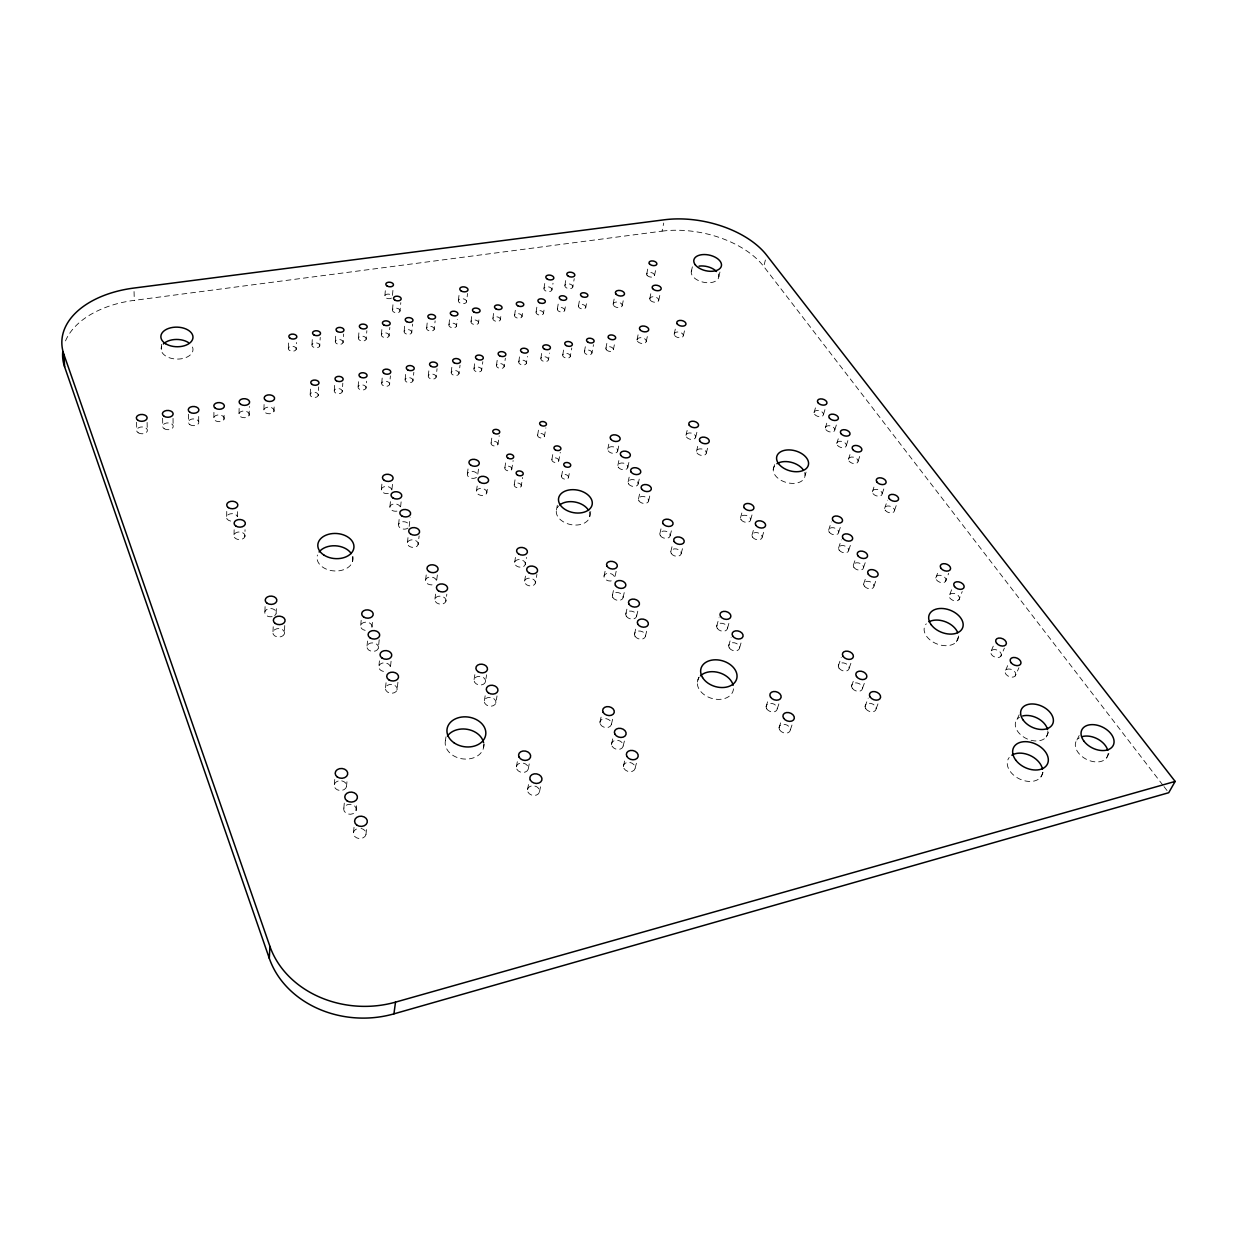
<?xml version="1.0" encoding="UTF-8"?>
<svg xmlns="http://www.w3.org/2000/svg" width="1237" height="1237" viewBox="0 0 1237 1237"><rect width="100%" height="100%" fill="white"/><g stroke="black" fill="none" stroke-linecap="round" stroke-linejoin="round"><path stroke-width="0.75" stroke-dasharray="5 3.75" d="M198.693 421.477L198.709 414.395M213.877 417.348L213.924 412.045M224.021 419.25A5.257 3.371 1.7 0 0 217.557 415.013A5.257 3.371 1.7 0 0 215.253 420.642A5.257 3.371 1.7 0 0 224.021 419.25L224.129 412.184M226.665 516.417L226.758 511.082M234.04 534.755L234.149 529.421M239.019 413.405L239.174 406.354M237.427 516.664L237.597 509.551M244.849 536.781A5.582 3.835 1.2 0 0 237.921 532.065A5.582 3.835 1.2 0 0 235.54 538.482A5.582 3.835 1.2 0 0 244.849 536.781L245.034 529.683M249.116 415.307A5.211 3.355 2.3 0 0 242.653 411.101A5.211 3.355 2.3 0 0 240.426 416.683A5.211 3.355 2.3 0 0 249.116 415.307L249.364 406.509M263.914 409.509L264.146 402.489M264.904 611.588L265.166 604.491M273.965 411.395A5.18 3.324 3 0 0 267.486 407.22A5.18 3.324 3 0 0 265.367 412.756A5.18 3.324 3 0 0 273.965 411.395L274.243 404.375M272.99 631.736L273.3 624.639M276.129 613.707L276.454 606.609M288.391 347.999L288.778 339.309M296.169 349.468A4.005 2.474 3.9 0 0 291.128 346.314A4.005 2.474 3.9 0 0 289.551 350.427A4.005 2.474 3.9 0 0 296.169 349.468L296.509 342.51M284.34 633.87A5.829 4.237 1.5 0 0 276.995 628.721A5.829 4.237 1.5 0 0 274.645 635.833A5.829 4.237 1.5 0 0 284.34 633.87L284.773 625.01M311.987 344.582L312.373 337.655M310.209 394.108L310.595 387.135M319.718 346.035A3.974 2.459 4.4 0 0 314.677 342.912A3.974 2.459 4.4 0 0 313.162 346.994A3.974 2.459 4.4 0 0 319.718 346.035L320.228 337.392M318.172 395.608A4.098 2.613 4.1 0 0 312.976 392.315A4.098 2.613 4.1 0 0 311.415 396.66A4.098 2.613 4.1 0 0 318.172 395.608L318.698 386.887M335.351 341.211L335.815 334.299M334.284 390.382L334.748 383.424M343.051 342.649A3.943 2.428 4.9 0 0 337.995 339.541A3.943 2.428 4.9 0 0 336.557 343.592A3.943 2.428 4.9 0 0 343.051 342.649L343.654 334.021M342.216 391.866A4.067 2.582 4.7 0 0 337.005 388.604A4.067 2.582 4.7 0 0 335.521 392.918A4.067 2.582 4.7 0 0 342.216 391.866L342.819 383.176M358.498 337.856L359.024 330.975M358.127 386.686L358.668 379.759M366.152 339.294A3.927 2.412 5.5 0 0 361.096 336.201A3.927 2.412 5.5 0 0 359.72 340.237A3.927 2.412 5.5 0 0 366.152 339.294L366.848 330.696M366.013 388.171A4.036 2.567 5.3 0 0 360.802 384.923A4.036 2.567 5.3 0 0 359.395 389.207A4.036 2.567 5.3 0 0 366.013 388.171L366.585 381.243M334.33 784.459L334.763 779.217M352.545 561.583L353.133 554.563M381.429 334.531L382.017 327.666M384.877 295.705L385.48 288.886M343.84 808.101L344.303 802.875M381.738 383.037L382.357 376.125M360.725 625.257L361.359 618.222M346.499 786.732L347.133 779.758M392.469 295.396L393.088 288.592M389.052 335.969A3.897 2.397 6 0 0 383.98 332.892A3.897 2.397 6 0 0 382.681 336.897A3.897 2.397 6 0 0 389.052 335.969L389.825 327.388M392.5 309.745L393.119 302.926M389.593 384.506A4.02 2.536 5.9 0 0 384.367 381.274A4.02 2.536 5.9 0 0 383.037 385.527A4.02 2.536 5.9 0 0 389.593 384.506L390.397 375.878M381.413 489.079L382.078 482.105M367.033 646.039L367.528 640.781M399.984 311.152A3.835 2.319 6.3 0 0 394.99 308.168A3.835 2.319 6.3 0 0 393.737 312.049A3.835 2.319 6.3 0 0 399.984 311.152L400.803 302.632M371.935 627.36L372.6 620.34M353.535 832.254L354.045 827.058M356.132 810.405A6.293 5.01 2.8 0 0 348.03 804.467A6.293 5.01 2.8 0 0 345.788 812.925A6.293 5.01 2.8 0 0 356.132 810.405L356.797 803.462M404.143 331.238L404.963 322.687M389.933 506.598L390.629 499.609M391.974 489.295L392.5 484.054M378.367 648.173A5.783 4.252 4.7 0 0 370.853 643.008A5.783 4.252 4.7 0 0 368.873 650.167A5.783 4.252 4.7 0 0 378.367 648.173L379.233 639.405M405.133 379.403L405.813 372.523M411.72 332.66A3.881 2.381 6.5 0 0 406.648 329.614A3.881 2.381 6.5 0 0 405.411 333.588A3.881 2.381 6.5 0 0 411.72 332.66L412.586 324.125M383.47 671.397A5.829 4.329 5 0 1 378.893 666.125L379.434 660.852M365.966 834.588L366.678 827.661M412.942 380.872A3.989 2.52 6.4 0 0 407.715 377.672A3.989 2.52 6.4 0 0 406.447 381.893A3.989 2.52 6.4 0 0 412.942 380.872L413.838 372.275M398.608 524.426L399.335 517.437M400.602 506.83L401.144 501.588M385.527 687.726L386.269 680.721M391.078 661.238L390.32 668.243A5.829 4.329 5 0 0 385.743 662.97A5.829 4.329 5 0 0 378.893 666.125M426.641 327.991L427.554 319.455M407.452 542.595L408.21 535.606M409.184 526.421L410.143 517.684M428.296 375.832L429.053 368.951M434.187 329.398A3.85 2.35 7 0 0 429.115 326.367A3.85 2.35 7 0 0 427.94 330.31A3.85 2.35 7 0 0 434.187 329.398L435.13 320.878M397.077 689.89A5.891 4.422 5.2 0 0 389.377 684.556A5.891 4.422 5.2 0 0 387.444 692.009A5.891 4.422 5.2 0 0 397.077 689.89L398.051 681.154M436.073 377.285A3.974 2.505 7 0 0 430.832 374.1A3.974 2.505 7 0 0 429.626 378.29A3.974 2.505 7 0 0 436.073 377.285L437.048 368.703M418.121 544.589A5.443 3.788 6.2 0 0 410.962 539.92A5.443 3.788 6.2 0 0 409.246 546.29A5.443 3.788 6.2 0 0 418.121 544.589L419.127 535.868M448.938 324.759L449.928 316.255M458.386 300.405L459.205 293.648M425.605 579.921L426.44 572.932M456.453 326.166A3.835 2.335 7.5 0 0 451.366 323.151A3.835 2.335 7.5 0 0 450.253 327.078A3.835 2.335 7.5 0 0 456.453 326.166L457.273 319.378M451.227 372.275L452.062 365.425M466.504 301.936A4.144 2.474 7.7 0 0 460.999 298.705A4.144 2.474 7.7 0 0 459.824 302.879A4.144 2.474 7.7 0 0 466.504 301.936L467.555 293.478M458.973 373.729A3.943 2.474 7.5 0 0 453.732 370.559A3.943 2.474 7.5 0 0 452.603 374.718A3.943 2.474 7.5 0 0 458.973 373.729L460.04 365.178M437.357 574.973L436.475 581.947A5.536 3.927 6.8 0 0 430.089 576.999A5.536 3.927 6.8 0 0 426.239 582.627A5.536 3.927 6.8 0 0 435.254 583.725M434.929 599.095L435.826 592.121M471.019 321.558L472.101 313.085M478.503 322.965A3.819 2.319 7.9 0 0 473.415 319.966A3.819 2.319 7.9 0 0 472.364 323.862A3.819 2.319 7.9 0 0 478.503 322.965L479.384 316.193M473.957 368.75L474.853 361.931M445.908 601.167A5.597 4.005 7.1 0 0 438.501 596.249A5.597 4.005 7.1 0 0 436.847 603.007A5.597 4.005 7.1 0 0 445.908 601.167L446.835 594.193M467.354 473.91L468.282 466.998M481.657 370.203A3.927 2.459 8 0 0 476.415 367.049A3.927 2.459 8 0 0 475.348 371.193A3.927 2.459 8 0 0 481.657 370.203L482.817 361.683M492.898 318.388L493.826 311.631M477.807 474.096L478.533 468.916M476.477 490.981L477.451 484.054M500.351 319.78A3.788 2.304 8.4 0 0 495.264 316.811A3.788 2.304 8.4 0 0 494.274 320.677A3.788 2.304 8.4 0 0 500.351 319.78L501.294 313.038M496.47 365.271L497.676 356.766M445.475 740.344L445.969 736.865M491.074 443.078L492.311 434.481M504.124 366.709A3.897 2.428 8.5 0 0 498.882 363.585A3.897 2.428 8.5 0 0 497.877 367.683A3.897 2.428 8.5 0 0 504.124 366.709L505.361 358.204M486.775 492.914A5.242 3.525 8.2 0 0 479.755 488.491A5.242 3.525 8.2 0 0 478.348 494.444A5.242 3.525 8.2 0 0 486.775 492.914L487.78 486.002M514.592 315.249L515.582 308.508M497.939 444.361A3.495 2.288 8.5 0 0 493.254 441.47A3.495 2.288 8.5 0 0 492.326 445.32A3.495 2.288 8.5 0 0 497.939 444.361L499.207 435.78M521.999 316.641A3.773 2.273 8.9 0 0 516.911 313.672A3.773 2.273 8.9 0 0 515.968 317.522A3.773 2.273 8.9 0 0 521.999 316.641L523.019 309.915M518.767 361.822L519.787 355.034M504.851 467.864L506.165 459.267M474.08 679.592L474.884 674.381M526.39 363.245A3.881 2.412 9 0 0 521.148 360.137A3.881 2.412 9 0 0 520.189 364.219A3.881 2.412 9 0 0 526.39 363.245L527.441 356.472M536.069 312.141L537.121 305.431M511.793 469.163A3.541 2.35 8.9 0 0 507.031 466.21A3.541 2.35 8.9 0 0 506.134 470.168A3.541 2.35 8.9 0 0 511.793 469.163L513.139 460.566M543.955 288.422L545.022 281.742M514.236 484.749L515.597 476.137M543.46 313.518A3.757 2.258 9.3 0 0 538.358 310.58A3.757 2.258 9.3 0 0 537.476 314.399A3.757 2.258 9.3 0 0 543.46 313.518L544.527 306.807M485.492 681.726A5.798 4.329 8.6 0 0 477.714 676.469A5.798 4.329 8.6 0 0 476.152 683.814A5.798 4.329 8.6 0 0 485.492 681.726L486.605 674.799M484.363 700.699L485.476 693.771M540.847 358.405L541.945 351.633M551.934 289.922A4.051 2.397 9.4 0 0 546.414 286.783A4.051 2.397 9.4 0 0 545.486 290.834A4.051 2.397 9.4 0 0 551.934 289.922L553.016 283.258M521.241 486.064A3.572 2.381 9.2 0 0 516.417 483.064A3.572 2.381 9.2 0 0 515.535 487.1A3.572 2.381 9.2 0 0 521.241 486.064L522.632 477.467M483.605 747.504L484.177 744.04M514.638 562.356L515.783 555.444M548.439 359.828A3.866 2.397 9.5 0 0 543.182 356.735A3.866 2.397 9.5 0 0 542.301 360.787A3.866 2.397 9.5 0 0 548.439 359.828L549.568 353.071M557.361 309.049L558.753 300.684M537.647 435.115L539.069 426.564M564.876 285.5L565.989 278.835M495.867 702.863A5.86 4.407 9 0 0 488.012 697.513A5.86 4.407 9 0 0 486.466 704.997A5.86 4.407 9 0 0 495.867 702.863L497.027 695.936M564.721 310.425A3.742 2.242 9.7 0 0 559.603 307.503A3.742 2.242 9.7 0 0 558.799 311.291A3.742 2.242 9.7 0 0 564.721 310.425L565.85 303.745M544.435 436.383A3.464 2.242 9.7 0 0 539.734 433.538A3.464 2.242 9.7 0 0 538.93 437.326A3.464 2.242 9.7 0 0 544.435 436.383L545.888 427.847M525.308 564.366A5.427 3.788 9.5 0 0 517.963 559.665A5.427 3.788 9.5 0 0 516.633 566.098A5.427 3.788 9.5 0 0 525.308 564.366L526.483 557.454M572.808 286.984A4.036 2.381 9.8 0 0 567.288 283.861A4.036 2.381 9.8 0 0 566.438 287.881A4.036 2.381 9.8 0 0 572.808 286.984L574.231 278.681M562.727 355.004L563.886 348.277M524.612 581.034L525.802 574.123M578.468 306.003L579.937 297.653M551.872 459.545L553.372 450.995M570.288 356.426A3.85 2.366 10 0 0 565.031 353.365A3.85 2.366 10 0 0 564.211 357.385A3.85 2.366 10 0 0 570.288 356.426L571.772 348.014M535.374 583.044A5.474 3.866 9.9 0 0 527.952 578.267A5.474 3.866 9.9 0 0 526.653 584.823A5.474 3.866 9.9 0 0 535.374 583.044L536.92 574.416M585.781 307.364A3.726 2.211 10.2 0 0 580.679 304.457A3.726 2.211 10.2 0 0 579.921 308.229A3.726 2.211 10.2 0 0 585.781 307.364L586.972 300.699M558.753 460.844A3.495 2.304 10.1 0 0 553.975 457.922A3.495 2.304 10.1 0 0 553.202 461.834A3.495 2.304 10.1 0 0 558.753 460.844L560.284 452.294M561.567 476.199L562.804 469.349M584.421 351.648L585.642 344.937M556.418 510.139L557.361 504.99M568.51 477.497A3.525 2.335 10.4 0 0 563.685 474.529A3.525 2.335 10.4 0 0 562.928 478.518A3.525 2.335 10.4 0 0 568.51 477.497L569.778 470.663M591.935 353.071A3.835 2.35 10.5 0 0 586.678 350.009A3.835 2.35 10.5 0 0 585.921 354.014A3.835 2.35 10.5 0 0 591.935 353.071L593.497 344.675M516.417 766.615L517.7 759.719M613.181 303.977L614.449 297.344M605.898 348.324L607.491 339.959M528.276 768.826L529.606 761.961M527.534 789.484L528.879 782.619M613.382 349.731L615.021 341.366M622.226 305.678L623.525 299.045M589.786 516.401L590.822 511.283M607.8 449.093L609.176 442.305M539.518 791.726L540.909 784.876M646.719 274.042L648.389 265.831M637.055 339.727L638.431 333.062M65.515 340.902A92.141 56.732 0.8 0 1 134.292 300.344L662.058 231.149L663.728 223.031M617.711 450.964L619.103 444.176M649.781 298.658L651.141 292.056M654.512 275.495L656.213 267.3M617.851 465.452L619.629 456.948M646.286 341.458L647.678 334.794M658.749 300.344L660.496 292.102M604.027 576.164L605.481 569.314M627.839 467.323L629.648 458.834M628.087 482.074L629.185 476.987M616.165 571.324L614.665 578.158A5.427 3.773 12.3 0 0 608.063 573.319A5.427 3.773 12.3 0 0 604.893 578.808A5.427 3.773 12.3 0 0 613.66 579.906M612.377 595.43L613.877 588.58M638.153 483.976L640.024 475.487M674.211 334.005L675.68 327.372M638.478 499.006L639.993 492.202M691.282 271.723L692.735 265.182M623.123 597.456L624.67 590.606M683.365 335.722L685.236 327.449M648.636 500.908L650.569 492.419M599.96 721.991L601.522 715.141M625.783 614.031L627.345 607.197M636.638 616.072L638.246 609.238M611.465 724.14L613.073 717.305M634.519 634.04L636.127 627.205M718.805 276.887L719.949 272.001M659.847 533.735L661.857 525.246M611.573 743.731L613.212 736.896M685.978 435.285L687.586 428.574M645.467 636.096L647.121 629.262M670.176 535.683L671.83 528.879M695.72 437.109L697.343 430.399M623.201 745.911L624.871 739.077M670.81 551.578L672.464 544.775M696.508 451.242L698.163 444.516M623.433 765.904L625.118 759.085M681.231 553.527L682.932 546.739M706.327 453.082L708.43 444.686M635.169 768.1L636.467 762.997M1162.826 785.078L763.739 266.481L765.394 260.017M740.499 517.839L742.818 509.428M697.374 682.051L698.781 676.948M716.687 626.2L719.053 617.727M750.643 519.741L752.544 513.015M751.972 535.219L754.354 526.807M727.511 628.241L729.428 621.453M773.233 469.442L774.671 464.432M728.686 645.729L731.129 637.271M762.208 537.136L764.157 530.41M739.602 647.786L741.597 641.013M814.023 412.663L816.482 404.422M805.071 475.41L806.076 472.086M823.486 414.441L825.976 406.2M825.311 427.987L827.321 421.384M834.851 429.78L837.403 421.523M836.769 443.557L839.351 435.3M846.386 445.366L848.489 438.764M766.09 706.574L768.239 699.833M848.427 459.391L851.087 451.118M828.604 530.286L831.279 521.952M777.331 708.677L779.511 701.951M858.122 461.215L860.272 454.597M838.732 532.188L840.913 525.524M779.047 727.634L781.258 720.908M838.531 548.207L841.284 539.873M848.768 550.125L850.994 543.46M790.381 729.768L792.654 723.042M872.332 491.847L875.131 483.574M853.252 565.495L855.525 558.815M882.197 493.702L884.455 487.084M863.565 567.427L865.869 560.763M884.594 508.484L887.455 500.212M863.596 584.065L865.915 577.385M838.284 665.939L841.222 657.558M894.537 510.355L896.856 503.737M874.002 586.013L876.368 579.349M849.201 667.995L851.597 661.3M851.551 686.025L853.978 679.329M862.576 688.081L865.034 681.401M865.065 706.482L868.188 698.132M876.183 708.569L878.718 701.905M935.775 577.988L938.326 571.355M945.439 581.606A5.335 3.464 20.3 0 0 940.8 575.344A5.335 3.464 20.3 0 0 936.533 579.937A5.335 3.464 20.3 0 0 945.439 581.606L948.671 573.334M949.769 594.425L952.397 587.822M958.907 599.806A5.396 3.525 20.9 0 0 954.175 593.435A5.396 3.525 20.9 0 0 949.908 598.12A5.396 3.525 20.9 0 0 958.907 599.806L962.216 591.549M956.371 641.817L959.092 635.199M991.301 650.755L994.131 644.152M1000.764 656.383A5.582 3.696 22.8 0 0 995.785 649.672A5.582 3.696 22.8 0 0 991.533 654.667A5.582 3.696 22.8 0 0 1000.764 656.383L1004.367 648.157M1005.65 670.207L1007.83 665.274M1015.237 675.943A5.644 3.757 23.4 0 0 1010.165 669.093A5.644 3.757 23.4 0 0 1005.913 674.211A5.644 3.757 23.4 0 0 1015.237 675.943L1018.932 667.717M1017.061 719.315L1019.35 714.398M1046.177 737.005L1048.559 732.088M1040.874 777.006L1043.286 772.104M1076.932 739.989L1079.391 735.087M1106.589 757.894L1109.991 751.385M1164.002 786.608L1168.718 792.716M136.565 422.25L136.812 431.172M134.06 291.561L134.292 300.344M147.11 422.405L147.265 429.533M161.428 344.35L161.537 351.416M162.635 418.214L162.758 427.105M173.041 418.384L173.103 425.482M188.426 414.209L188.441 423.085M662.058 231.149A78.89 45.398 12.2 0 1 763.739 266.481M192.477 347.025A15.973 9.819 1.4 0 1 176.829 359.086A15.973 9.819 1.4 0 1 161.691 346.329M718.28 273.98A14.009 8.04 12.4 0 1 702.863 282.098A14.009 8.04 12.4 0 1 693.648 268.073M483.822 744.396A19.405 14.968 8.1 0 1 461.324 758.668A19.405 14.968 8.1 0 1 446.572 737.407M352.638 556.65A17.983 12.586 3.8 0 1 334.655 570.968A17.983 12.586 3.8 0 1 317.461 555.011M733.495 688.823A18.478 13.375 16.7 0 1 710.687 698.055A18.478 13.375 16.7 0 1 699.292 677.149M589.26 511.824A16.978 11.473 10.8 0 1 571.015 524.643A16.978 11.473 10.8 0 1 558.536 506.057M958.443 636.019A17.828 11.875 21.3 0 1 937.213 644.044A17.828 11.875 21.3 0 1 926.297 623.819M804.653 472.596A16.282 10.375 15.7 0 1 787.83 482.847A16.282 10.375 15.7 0 1 774.455 466.024M1108.105 753.58A17.395 11.597 26.4 0 1 1085.715 758.946A17.395 11.597 26.4 0 1 1079.267 737.886M1047.847 731.191A17.148 11.581 25 0 1 1026.231 738.504A17.148 11.581 25 0 1 1019.474 717.259M1042.698 772.275A18.71 12.88 25.8 0 1 1020.247 779.295A18.71 12.88 25.8 0 1 1009.206 757.477M365.178 630.36A5.737 4.159 4.5 0 1 361.003 624.577A5.737 4.159 4.5 0 1 369.322 622.876A5.737 4.159 4.5 0 1 370.605 629.246M391.464 298.102A3.804 2.273 6.1 0 1 386.114 297.962A3.804 2.273 6.1 0 1 385.743 294.7A3.804 2.273 6.1 0 1 391.093 294.854M388.325 493.548A5.304 3.572 5.6 0 1 381.383 490.347A5.304 3.572 5.6 0 1 386.717 486.481A5.304 3.572 5.6 0 1 391.804 491.043M396.922 511.144A5.35 3.649 5.8 0 1 390.134 508.515A5.35 3.649 5.8 0 1 393.428 504.047A5.35 3.649 5.8 0 1 400.216 506.675M407.978 528.091A5.396 3.711 6 0 1 399.737 527.565A5.396 3.711 6 0 1 401.267 522.045A5.396 3.711 6 0 1 408.983 524.488M361.049 828.45A6.355 5.118 3.1 0 1 365.147 836.243A6.355 5.118 3.1 0 1 354.756 836.506A6.355 5.118 3.1 0 1 357.771 828.527M341.737 780.841A6.231 4.902 2.5 0 1 345.68 788.309A6.231 4.902 2.5 0 1 335.49 788.526A6.231 4.902 2.5 0 1 338.521 780.903M230.639 521.071A5.536 3.773 1.2 0 1 228.072 514.747A5.536 3.773 1.2 0 1 237.365 516.478M272.14 616.66A5.783 4.159 1.4 0 1 264.749 612.315A5.783 4.159 1.4 0 1 272.836 608.882A5.783 4.159 1.4 0 1 274.707 615.578M476.461 477.389A5.195 3.464 8 0 1 468.545 476.848A5.195 3.464 8 0 1 469.813 471.668A5.195 3.464 8 0 1 477.281 474.003M606.192 349.576A3.804 2.319 10.9 0 0 612.671 350.782A3.804 2.319 10.9 0 0 610.042 346.747A3.804 2.319 10.9 0 0 606.192 349.576M164.119 428.667A5.335 3.433 0.4 0 0 173.072 427.26A5.335 3.433 0.4 0 0 166.624 422.977A5.335 3.433 0.4 0 0 164.119 428.667M138.157 432.749A5.381 3.448 -0.2 0 0 147.203 431.326A5.381 3.448 -0.2 0 0 140.771 427.012A5.381 3.448 -0.2 0 0 138.157 432.749M189.818 424.631A5.288 3.402 1.1 0 0 198.678 423.24A5.288 3.402 1.1 0 0 192.23 418.972A5.288 3.402 1.1 0 0 189.818 424.631M829.223 532.157A5.195 3.386 17.4 0 0 838.006 533.796A5.195 3.386 17.4 0 0 833.769 527.782A5.195 3.386 17.4 0 0 829.223 532.157M839.181 550.125A5.257 3.448 17.9 0 0 848.041 551.764A5.257 3.448 17.9 0 0 843.727 545.641A5.257 3.448 17.9 0 0 839.181 550.125M853.917 567.427A5.304 3.495 18.5 0 0 862.838 569.097A5.304 3.495 18.5 0 0 858.447 562.866A5.304 3.495 18.5 0 0 853.917 567.427M864.276 586.029A5.365 3.556 19 0 0 873.291 587.714A5.365 3.556 19 0 0 868.822 581.375A5.365 3.556 19 0 0 864.276 586.029M612.81 597.486A5.474 3.85 12.7 0 0 622.134 599.218A5.474 3.85 12.7 0 0 618.314 592.631A5.474 3.85 12.7 0 0 612.81 597.486M626.247 616.134A5.52 3.912 13.2 0 0 635.632 617.881A5.52 3.912 13.2 0 0 631.751 611.171A5.52 3.912 13.2 0 0 626.247 616.134M634.983 636.174A5.582 3.989 13.7 0 0 644.477 637.952A5.582 3.989 13.7 0 0 640.519 631.102A5.582 3.989 13.7 0 0 634.983 636.174M647.059 275.279A3.974 2.288 11.4 0 0 653.801 276.531A3.974 2.288 11.4 0 0 650.971 272.511A3.974 2.288 11.4 0 0 647.059 275.279M650.183 300.096A4.561 2.69 11.6 0 0 657.945 301.55A4.561 2.69 11.6 0 0 654.682 296.849A4.561 2.69 11.6 0 0 650.183 300.096M674.629 335.505A4.654 2.799 12.3 0 0 682.561 336.99A4.654 2.799 12.3 0 0 679.144 332.088A4.654 2.799 12.3 0 0 674.629 335.505M613.537 305.446A4.608 2.721 10.9 0 0 621.376 306.915A4.608 2.721 10.9 0 0 618.175 302.153A4.608 2.721 10.9 0 0 613.537 305.446M637.457 341.242A4.701 2.845 11.5 0 0 645.451 342.742A4.701 2.845 11.5 0 0 642.111 337.794A4.701 2.845 11.5 0 0 637.457 341.242M516.788 769.089A6.03 4.685 10.8 0 0 527.055 770.991A6.03 4.685 10.8 0 0 523.189 763.121A6.03 4.685 10.8 0 0 516.788 769.089M527.921 792.005A6.092 4.778 11.5 0 0 538.311 793.938A6.092 4.778 11.5 0 0 534.353 785.897A6.092 4.778 11.5 0 0 527.921 792.005M608.202 450.84A5.041 3.263 11.5 0 0 616.784 452.448A5.041 3.263 11.5 0 0 613.289 446.804A5.041 3.263 11.5 0 0 608.202 450.84M618.268 467.23A5.087 3.324 11.8 0 0 626.912 468.838A5.087 3.324 11.8 0 0 623.355 463.102A5.087 3.324 11.8 0 0 618.268 467.23M638.926 500.846A5.18 3.433 12.6 0 0 647.724 502.485A5.18 3.433 12.6 0 0 644.044 496.547A5.18 3.433 12.6 0 0 638.926 500.846M628.504 483.883A5.134 3.386 12.2 0 0 637.225 485.522A5.134 3.386 12.2 0 0 633.607 479.678A5.134 3.386 12.2 0 0 628.504 483.883M623.927 768.347A5.984 4.577 15.1 0 0 634.086 770.234A5.984 4.577 15.1 0 0 629.88 762.456A5.984 4.577 15.1 0 0 623.927 768.347M717.244 628.303A5.536 3.881 16 0 0 726.614 630.05A5.536 3.881 16 0 0 722.439 623.324A5.536 3.881 16 0 0 717.244 628.303M766.724 708.847A5.768 4.175 18.8 0 0 776.449 710.656A5.768 4.175 18.8 0 0 771.95 703.405A5.768 4.175 18.8 0 0 766.724 708.847M600.409 724.341A5.86 4.407 13.6 0 0 610.382 726.196A5.86 4.407 13.6 0 0 606.346 718.712A5.86 4.407 13.6 0 0 600.409 724.341M779.697 729.954A5.829 4.237 19.5 0 0 789.515 731.778A5.829 4.237 19.5 0 0 784.938 724.387A5.829 4.237 19.5 0 0 779.697 729.954M729.258 647.879A5.582 3.958 16.7 0 0 738.721 649.641A5.582 3.958 16.7 0 0 734.469 642.792A5.582 3.958 16.7 0 0 729.258 647.879M660.311 535.652A5.273 3.556 13.4 0 0 669.263 537.322A5.273 3.556 13.4 0 0 665.46 531.168A5.273 3.556 13.4 0 0 660.311 535.652M671.289 553.527A5.319 3.618 13.9 0 0 680.319 555.212A5.319 3.618 13.9 0 0 676.438 548.95A5.319 3.618 13.9 0 0 671.289 553.527M612.052 746.127A5.922 4.5 14.3 0 0 622.118 747.998A5.922 4.5 14.3 0 0 618.005 740.36A5.922 4.5 14.3 0 0 612.052 746.127M814.595 414.302A4.84 2.969 15.7 0 0 822.791 415.833A4.84 2.969 15.7 0 0 818.879 410.545A4.84 2.969 15.7 0 0 814.595 414.302M825.899 429.656A4.886 3.015 16.1 0 0 834.155 431.203A4.886 3.015 16.1 0 0 830.182 425.822A4.886 3.015 16.1 0 0 825.899 429.656M849.046 461.107A4.979 3.108 16.9 0 0 857.442 462.684A4.979 3.108 16.9 0 0 853.329 457.133A4.979 3.108 16.9 0 0 849.046 461.107M837.387 445.258A4.933 3.062 16.5 0 0 845.706 446.804A4.933 3.062 16.5 0 0 841.655 441.346A4.933 3.062 16.5 0 0 837.387 445.258M865.792 708.739A5.752 4.051 21.3 0 0 875.425 710.533A5.752 4.051 21.3 0 0 870.647 703.343A5.752 4.051 21.3 0 0 865.792 708.739M838.98 668.104A5.628 3.912 19.9 0 0 848.427 669.866A5.628 3.912 19.9 0 0 843.835 662.955A5.628 3.912 19.9 0 0 838.98 668.104M686.442 436.986A4.963 3.154 13.2 0 0 694.869 438.563A4.963 3.154 13.2 0 0 691.22 433.058A4.963 3.154 13.2 0 0 686.442 436.986M752.529 537.121A5.242 3.479 15.8 0 0 761.404 538.775A5.242 3.479 15.8 0 0 757.338 532.668A5.242 3.479 15.8 0 0 752.529 537.121M697.003 452.974A5.01 3.201 13.6 0 0 705.492 454.567A5.01 3.201 13.6 0 0 701.781 448.969A5.01 3.201 13.6 0 0 697.003 452.974M872.997 493.625A5.072 3.201 17.8 0 0 881.533 495.217A5.072 3.201 17.8 0 0 877.28 489.481A5.072 3.201 17.8 0 0 872.997 493.625M885.259 510.309A5.118 3.247 18.3 0 0 893.872 511.917A5.118 3.247 18.3 0 0 889.542 506.072A5.118 3.247 18.3 0 0 885.259 510.309M741.04 519.695A5.195 3.417 15.3 0 0 749.823 521.349A5.195 3.417 15.3 0 0 745.849 515.35A5.195 3.417 15.3 0 0 741.04 519.695M852.262 688.236A5.69 3.989 20.6 0 0 861.802 689.999A5.69 3.989 20.6 0 0 857.117 682.963A5.69 3.989 20.6 0 0 852.262 688.236"/><path stroke-width="1.5" d="M269.31 958.35L269.913 946.367L63.891 354.385A92.667 56.639 1 0 1 133.967 288.051L664.408 219.784A79.292 45.274 12.2 0 1 766.631 255.178L1175.15 781.428L1168.718 792.716L393.923 1013.861A96.563 81.627 2.3 0 1 269.31 958.35L64.633 366.894A92.141 56.732 0.8 0 1 62.731 351.926M393.923 1013.861L395.515 1002.14L1175.15 781.428M63.891 354.385L64.633 366.894M395.515 1002.14A97.29 81.797 2.5 0 1 269.913 946.367M163.361 343.994A15.973 9.819 1.4 0 1 188.426 342.556M699.044 266.125A14.009 8.04 12.4 0 1 716.532 271.506M447.438 736A19.405 14.968 8.1 0 1 467.71 729.397A19.405 14.968 8.1 0 1 483.605 742.788M319.084 551.98A17.983 12.586 3.8 0 1 335.351 545.795A17.983 12.586 3.8 0 1 351.215 553.542M700.467 675.819A18.478 13.375 16.7 0 1 718.991 672.634A18.478 13.375 16.7 0 1 733.17 685.236M559.742 504.943A16.978 11.473 10.8 0 1 588.549 510.355M928.956 621.794A17.828 11.875 21.3 0 1 957.732 632.695M776.929 463.705A16.282 10.375 15.7 0 1 803.2 469.766M1082.437 736.541A17.395 11.597 26.4 0 1 1107.749 750.333M1022.69 715.945A17.148 11.581 25 0 1 1047.584 729.567M1011.835 755.173A18.71 12.88 25.8 0 1 1029.988 755.42A18.71 12.88 25.8 0 1 1042.497 769.105M165.511 343.654A16.066 9.803 1.5 0 0 192.415 339.788A16.066 9.803 1.5 0 0 172.886 327.388A16.066 9.803 1.5 0 0 165.511 343.654M695.209 264.718A14.086 8.01 12.4 0 0 719.176 269.14A14.086 8.01 12.4 0 0 708.569 254.946A14.086 8.01 12.4 0 0 695.209 264.718M454.134 742.865A19.545 14.968 8.2 0 0 485.6 735.396A19.545 14.968 8.2 0 0 459.422 717.46A19.545 14.968 8.2 0 0 454.134 742.865M323.8 554.996A18.091 12.571 3.9 0 0 353.566 549.29A18.091 12.571 3.9 0 0 330.279 533.889A18.091 12.571 3.9 0 0 323.8 554.996M702.539 677.52A18.586 13.375 16.6 0 0 734.036 683.288A18.586 13.375 16.6 0 0 719.934 660.202A18.586 13.375 16.6 0 0 702.539 677.52M559.851 504.325A17.086 11.458 10.8 0 0 588.951 509.675A17.086 11.458 10.8 0 0 577.354 490.068A17.086 11.458 10.8 0 0 559.851 504.325M931.229 624.762A17.936 11.875 21.2 0 0 961.118 630.236A17.936 11.875 21.2 0 0 945.408 608.851A17.936 11.875 21.2 0 0 931.229 624.762M778.46 463.519A16.375 10.36 15.7 0 0 806.184 468.622A16.375 10.36 15.7 0 0 793.087 450.314A16.375 10.36 15.7 0 0 778.46 463.519M517.468 475.054A3.587 2.381 9.2 0 0 523.205 474.034A3.587 2.381 9.2 0 0 518.349 471.019A3.587 2.381 9.2 0 0 517.468 475.054M507.99 458.138A3.556 2.335 8.9 0 0 513.68 457.133A3.556 2.335 8.9 0 0 508.886 454.18A3.556 2.335 8.9 0 0 507.99 458.138M565.108 466.535A3.556 2.335 10.4 0 0 570.721 465.529A3.556 2.335 10.4 0 0 565.866 462.561A3.556 2.335 10.4 0 0 565.108 466.535M555.32 449.866A3.525 2.288 10.1 0 0 560.902 448.876A3.525 2.288 10.1 0 0 556.093 445.954A3.525 2.288 10.1 0 0 555.32 449.866M312.095 384.444A4.113 2.598 4.2 0 0 318.899 383.408A4.113 2.598 4.2 0 0 313.672 380.115A4.113 2.598 4.2 0 0 312.095 384.444M336.34 380.733A4.082 2.582 4.8 0 0 343.066 379.713A4.082 2.582 4.8 0 0 337.84 376.435A4.082 2.582 4.8 0 0 336.34 380.733M360.354 377.069A4.067 2.551 5.3 0 0 367.002 376.048A4.067 2.551 5.3 0 0 361.761 372.801A4.067 2.551 5.3 0 0 360.354 377.069M384.119 373.435A4.036 2.536 5.9 0 0 390.722 372.414A4.036 2.536 5.9 0 0 385.465 369.198A4.036 2.536 5.9 0 0 384.119 373.435M407.653 369.832A4.02 2.52 6.5 0 0 414.194 368.827A4.02 2.52 6.5 0 0 408.937 365.626A4.02 2.52 6.5 0 0 407.653 369.832M430.971 366.276A3.989 2.489 7 0 0 437.434 365.271A3.989 2.489 7 0 0 432.177 362.085A3.989 2.489 7 0 0 430.971 366.276M454.056 362.735A3.974 2.474 7.5 0 0 460.473 361.761A3.974 2.474 7.5 0 0 455.201 358.591A3.974 2.474 7.5 0 0 454.056 362.735M476.925 359.24A3.943 2.443 8.1 0 0 483.28 358.266A3.943 2.443 8.1 0 0 477.992 355.127A3.943 2.443 8.1 0 0 476.925 359.24M499.578 355.777A3.927 2.428 8.6 0 0 505.856 354.818A3.927 2.428 8.6 0 0 500.583 351.679A3.927 2.428 8.6 0 0 499.578 355.777M522.014 352.344A3.912 2.412 9.1 0 0 528.245 351.385A3.912 2.412 9.1 0 0 522.957 348.277A3.912 2.412 9.1 0 0 522.014 352.344M544.234 348.942A3.881 2.381 9.5 0 0 550.403 347.999A3.881 2.381 9.5 0 0 545.115 344.907A3.881 2.381 9.5 0 0 544.234 348.942M566.252 345.587A3.866 2.366 10 0 0 572.36 344.644A3.866 2.366 10 0 0 567.072 341.567A3.866 2.366 10 0 0 566.252 345.587M588.054 342.247A3.85 2.335 10.5 0 0 594.116 341.319A3.85 2.335 10.5 0 0 588.827 338.273A3.85 2.335 10.5 0 0 588.054 342.247M608.434 337.856A3.835 2.319 10.9 0 0 614.959 339.077A3.835 2.319 10.9 0 0 612.315 335.041A3.835 2.319 10.9 0 0 608.434 337.856M581.978 296.555A3.742 2.211 10.2 0 0 587.869 295.705A3.742 2.211 10.2 0 0 582.735 292.798A3.742 2.211 10.2 0 0 581.978 296.555M560.748 299.586A3.757 2.227 9.8 0 0 566.701 298.735A3.757 2.227 9.8 0 0 561.567 295.798A3.757 2.227 9.8 0 0 560.748 299.586M539.332 302.648A3.773 2.258 9.3 0 0 545.331 301.782A3.773 2.258 9.3 0 0 540.198 298.844A3.773 2.258 9.3 0 0 539.332 302.648M517.715 305.74A3.788 2.273 8.9 0 0 523.777 304.859A3.788 2.273 8.9 0 0 518.643 301.905A3.788 2.273 8.9 0 0 517.715 305.74M495.898 308.848A3.819 2.288 8.4 0 0 502.021 307.982A3.819 2.288 8.4 0 0 496.887 304.998A3.819 2.288 8.4 0 0 495.898 308.848M473.879 312.002A3.835 2.304 8 0 0 480.049 311.105A3.835 2.304 8 0 0 474.931 308.121A3.835 2.304 8 0 0 473.879 312.002M451.66 315.172A3.85 2.335 7.5 0 0 457.891 314.275A3.85 2.335 7.5 0 0 452.773 311.26A3.85 2.335 7.5 0 0 451.66 315.172M429.224 318.388A3.881 2.35 7 0 0 435.517 317.476A3.881 2.35 7 0 0 430.399 314.445A3.881 2.35 7 0 0 429.224 318.388M406.586 321.62A3.897 2.366 6.5 0 0 412.926 320.708A3.897 2.366 6.5 0 0 407.823 317.646A3.897 2.366 6.5 0 0 406.586 321.62M383.733 324.883A3.927 2.397 6 0 0 390.134 323.955A3.927 2.397 6 0 0 385.032 320.893A3.927 2.397 6 0 0 383.733 324.883M360.647 328.176A3.943 2.412 5.5 0 0 367.126 327.248A3.943 2.412 5.5 0 0 362.024 324.156A3.943 2.412 5.5 0 0 360.647 328.176M337.361 331.516A3.974 2.428 5 0 0 343.886 330.573A3.974 2.428 5 0 0 338.799 327.465A3.974 2.428 5 0 0 337.361 331.516M313.842 334.871A3.989 2.443 4.5 0 0 320.429 333.928A3.989 2.443 4.5 0 0 315.358 330.789A3.989 2.443 4.5 0 0 313.842 334.871M290.092 338.258A4.02 2.474 3.9 0 0 296.756 337.299A4.02 2.474 3.9 0 0 291.685 334.16A4.02 2.474 3.9 0 0 290.092 338.258M1084.045 741.288A17.504 11.597 26.3 0 0 1112.542 746.514A17.504 11.597 26.3 0 0 1096.09 724.975A17.504 11.597 26.3 0 0 1084.045 741.288M1023.37 720.336A17.256 11.581 24.8 0 0 1051.713 725.531A17.256 11.581 24.8 0 0 1035.941 704.317A17.256 11.581 24.8 0 0 1023.37 720.336M1015.608 759.905A18.833 12.88 25.7 0 0 1046.487 765.564A18.833 12.88 25.7 0 0 1029.354 742.03A18.833 12.88 25.7 0 0 1015.608 759.905M163.933 416.22A5.365 3.417 0.6 0 0 172.948 414.812A5.365 3.417 0.6 0 0 166.469 410.529A5.365 3.417 0.6 0 0 163.933 416.22M265.785 400.463A5.211 3.324 3 0 0 274.444 399.118A5.211 3.324 3 0 0 267.919 394.943A5.211 3.324 3 0 0 265.785 400.463M137.817 420.255A5.412 3.448 -0.1 0 0 146.925 418.848A5.412 3.448 -0.1 0 0 140.461 414.534A5.412 3.448 -0.1 0 0 137.817 420.255M240.72 404.344A5.242 3.34 2.4 0 0 249.457 402.984A5.242 3.34 2.4 0 0 242.931 398.778A5.242 3.34 2.4 0 0 240.72 404.344M215.377 408.256A5.288 3.371 1.8 0 0 224.206 406.896A5.288 3.371 1.8 0 0 217.712 402.659A5.288 3.371 1.8 0 0 215.377 408.256M189.787 412.215A5.319 3.402 1.2 0 0 198.709 410.839A5.319 3.402 1.2 0 0 192.214 406.571A5.319 3.402 1.2 0 0 189.787 412.215M832.996 520.483A5.226 3.386 17.3 0 0 841.825 522.122A5.226 3.386 17.3 0 0 837.542 516.107A5.226 3.386 17.3 0 0 832.996 520.483M843.046 538.435A5.288 3.448 17.8 0 0 851.953 540.105A5.288 3.448 17.8 0 0 847.608 533.967A5.288 3.448 17.8 0 0 843.046 538.435M857.906 555.753A5.335 3.495 18.4 0 0 866.874 557.423A5.335 3.495 18.4 0 0 862.452 551.192A5.335 3.495 18.4 0 0 857.906 555.753M868.359 574.37A5.396 3.556 18.9 0 0 877.435 576.055A5.396 3.556 18.9 0 0 872.92 569.7A5.396 3.556 18.9 0 0 868.359 574.37M607.011 566.19A5.458 3.773 12.2 0 0 616.289 567.922A5.458 3.773 12.2 0 0 612.501 561.443A5.458 3.773 12.2 0 0 607.011 566.19M615.454 585.503A5.505 3.85 12.6 0 0 624.824 587.25A5.505 3.85 12.6 0 0 620.989 580.648A5.505 3.85 12.6 0 0 615.454 585.503M628.984 604.151A5.566 3.912 13.2 0 0 638.447 605.914A5.566 3.912 13.2 0 0 634.519 599.203A5.566 3.912 13.2 0 0 628.984 604.151M637.813 624.206A5.613 3.989 13.7 0 0 647.368 625.984A5.613 3.989 13.7 0 0 643.379 619.149A5.613 3.989 13.7 0 0 637.813 624.206M363.647 617A5.768 4.159 4.6 0 0 373.11 615.067A5.768 4.159 4.6 0 0 365.642 609.996A5.768 4.159 4.6 0 0 363.647 617M370.049 637.875A5.829 4.252 4.7 0 0 379.589 635.895A5.829 4.252 4.7 0 0 372.028 630.731A5.829 4.252 4.7 0 0 370.049 637.875M382.032 658.038A5.876 4.329 5.1 0 0 391.65 655.997A5.876 4.329 5.1 0 0 383.996 650.739A5.876 4.329 5.1 0 0 382.032 658.038M388.758 679.762A5.938 4.422 5.3 0 0 398.453 677.66A5.938 4.422 5.3 0 0 390.706 672.309A5.938 4.422 5.3 0 0 388.758 679.762M387.15 286.041A3.819 2.273 6.2 0 0 393.397 285.19A3.819 2.273 6.2 0 0 388.418 282.237A3.819 2.273 6.2 0 0 387.15 286.041M394.835 300.096A3.85 2.319 6.3 0 0 401.113 299.23A3.85 2.319 6.3 0 0 396.087 296.231A3.85 2.319 6.3 0 0 394.835 300.096M547.357 279.145A4.082 2.397 9.4 0 0 553.82 278.248A4.082 2.397 9.4 0 0 548.269 275.109A4.082 2.397 9.4 0 0 547.357 279.145M461.262 291.035A4.159 2.474 7.7 0 0 467.973 290.107A4.159 2.474 7.7 0 0 462.437 286.891A4.159 2.474 7.7 0 0 461.262 291.035M568.386 276.238A4.051 2.366 9.9 0 0 574.803 275.356A4.051 2.366 9.9 0 0 569.252 272.217A4.051 2.366 9.9 0 0 568.386 276.238M649.394 263.775A3.989 2.288 11.4 0 0 656.182 265.043A3.989 2.288 11.4 0 0 653.322 261.022A3.989 2.288 11.4 0 0 649.394 263.775M652.579 288.546A4.592 2.675 11.6 0 0 660.388 290.015A4.592 2.675 11.6 0 0 657.094 285.299A4.592 2.675 11.6 0 0 652.579 288.546M677.211 323.908A4.685 2.783 12.2 0 0 685.174 325.408A4.685 2.783 12.2 0 0 681.742 320.507A4.685 2.783 12.2 0 0 677.211 323.908M615.763 293.818A4.623 2.721 10.9 0 0 623.649 295.303A4.623 2.721 10.9 0 0 620.417 290.54A4.623 2.721 10.9 0 0 615.763 293.818M639.854 329.583A4.716 2.83 11.5 0 0 647.894 331.083A4.716 2.83 11.5 0 0 644.523 326.135A4.716 2.83 11.5 0 0 639.854 329.583M384.29 480.358A5.335 3.572 5.7 0 0 393.01 478.827A5.335 3.572 5.7 0 0 386.052 474.359A5.335 3.572 5.7 0 0 384.29 480.358M392.902 497.939A5.381 3.634 5.9 0 0 401.685 496.346A5.381 3.634 5.9 0 0 394.649 491.816A5.381 3.634 5.9 0 0 392.902 497.939M410.607 534.059A5.474 3.773 6.3 0 0 419.513 532.374A5.474 3.773 6.3 0 0 412.323 527.704A5.474 3.773 6.3 0 0 410.607 534.059M401.669 515.829A5.427 3.711 6.1 0 0 410.529 514.205A5.427 3.711 6.1 0 0 403.417 509.598A5.427 3.711 6.1 0 0 401.669 515.829M356.72 825.048A6.401 5.134 3.2 0 0 367.219 822.466A6.401 5.134 3.2 0 0 358.946 816.389A6.401 5.134 3.2 0 0 356.72 825.048M478.039 671.66A5.845 4.329 8.6 0 0 487.44 669.588A5.845 4.329 8.6 0 0 479.616 664.315A5.845 4.329 8.6 0 0 478.039 671.66M519.03 757.044A6.077 4.685 10.8 0 0 529.374 758.961A6.077 4.685 10.8 0 0 525.478 751.075A6.077 4.685 10.8 0 0 519.03 757.044M337.268 776.96A6.278 4.902 2.7 0 0 347.597 774.517A6.278 4.902 2.7 0 0 339.541 768.672A6.278 4.902 2.7 0 0 337.268 776.96M228.366 507.634A5.566 3.773 1.3 0 0 237.674 505.995A5.566 3.773 1.3 0 0 230.778 501.356A5.566 3.773 1.3 0 0 228.366 507.634M530.271 779.99A6.139 4.793 11.4 0 0 540.724 781.939A6.139 4.793 11.4 0 0 536.734 773.898A6.139 4.793 11.4 0 0 530.271 779.99M275.186 623.433A5.876 4.237 1.6 0 0 284.943 621.469A5.876 4.237 1.6 0 0 277.552 616.32A5.876 4.237 1.6 0 0 275.186 623.433M488.445 692.875A5.891 4.422 9.1 0 0 497.908 690.741A5.891 4.422 9.1 0 0 489.991 685.391A5.891 4.422 9.1 0 0 488.445 692.875M235.819 526.034A5.628 3.835 1.3 0 0 245.189 524.349A5.628 3.835 1.3 0 0 238.215 519.617A5.628 3.835 1.3 0 0 235.819 526.034M428.961 571.525A5.582 3.927 6.8 0 0 438.022 569.747A5.582 3.927 6.8 0 0 430.646 564.907A5.582 3.927 6.8 0 0 428.961 571.525M438.408 590.791A5.628 4.005 7.1 0 0 447.531 588.967A5.628 4.005 7.1 0 0 440.078 584.05A5.628 4.005 7.1 0 0 438.408 590.791M267.006 603.192A5.814 4.159 1.6 0 0 276.686 601.29A5.814 4.159 1.6 0 0 269.388 596.234A5.814 4.159 1.6 0 0 267.006 603.192M346.886 800.741A6.34 5.01 2.9 0 0 357.307 798.236A6.34 5.01 2.9 0 0 349.143 792.283A6.34 5.01 2.9 0 0 346.886 800.741M540.94 425.373A3.479 2.242 9.7 0 0 546.46 424.43A3.479 2.242 9.7 0 0 541.744 421.585A3.479 2.242 9.7 0 0 540.94 425.373M494.073 433.29A3.51 2.273 8.5 0 0 499.717 432.332A3.51 2.273 8.5 0 0 495.001 429.44A3.51 2.273 8.5 0 0 494.073 433.29M610.599 438.965A5.072 3.263 11.5 0 0 619.227 440.573A5.072 3.263 11.5 0 0 615.701 434.929A5.072 3.263 11.5 0 0 610.599 438.965M620.742 455.34A5.118 3.324 11.8 0 0 629.447 456.963A5.118 3.324 11.8 0 0 625.86 451.227A5.118 3.324 11.8 0 0 620.742 455.34M641.57 488.94A5.211 3.433 12.6 0 0 650.415 490.594A5.211 3.433 12.6 0 0 646.719 484.657A5.211 3.433 12.6 0 0 641.57 488.94M631.071 471.993A5.164 3.371 12.2 0 0 639.838 473.632A5.164 3.371 12.2 0 0 636.205 467.802A5.164 3.371 12.2 0 0 631.071 471.993M626.881 756.425A6.03 4.592 15 0 0 637.117 758.327A6.03 4.592 15 0 0 632.88 750.519A6.03 4.592 15 0 0 626.881 756.425M720.553 616.443A5.566 3.881 16 0 0 729.985 618.191A5.566 3.881 16 0 0 725.779 611.465A5.566 3.881 16 0 0 720.553 616.443M770.496 697.049A5.798 4.175 18.6 0 0 780.284 698.874A5.798 4.175 18.6 0 0 775.738 691.607A5.798 4.175 18.6 0 0 770.496 697.049M603.161 712.357A5.907 4.407 13.6 0 0 613.196 714.213A5.907 4.407 13.6 0 0 609.114 706.729A5.907 4.407 13.6 0 0 603.161 712.357M470.833 465.22A5.226 3.464 8 0 0 479.26 463.736A5.226 3.464 8 0 0 472.271 459.391A5.226 3.464 8 0 0 470.833 465.22M783.593 718.187A5.876 4.237 19.4 0 0 793.474 720.027A5.876 4.237 19.4 0 0 788.85 712.62A5.876 4.237 19.4 0 0 783.593 718.187M528.756 572.731A5.505 3.866 9.9 0 0 537.538 570.968A5.505 3.866 9.9 0 0 530.054 566.175A5.505 3.866 9.9 0 0 528.756 572.731M732.691 636.019A5.613 3.943 16.6 0 0 742.2 637.797A5.613 3.943 16.6 0 0 737.917 630.932A5.613 3.943 16.6 0 0 732.691 636.019M480.064 482.337A5.273 3.525 8.3 0 0 488.538 480.822A5.273 3.525 8.3 0 0 481.471 476.4A5.273 3.525 8.3 0 0 480.064 482.337M663.125 523.746A5.304 3.556 13.4 0 0 672.139 525.431A5.304 3.556 13.4 0 0 668.305 519.277A5.304 3.556 13.4 0 0 663.125 523.746M674.211 541.62A5.35 3.618 13.8 0 0 683.288 543.321A5.35 3.618 13.8 0 0 679.391 537.059A5.35 3.618 13.8 0 0 674.211 541.62M518.659 553.99A5.458 3.788 9.5 0 0 527.379 552.274A5.458 3.788 9.5 0 0 519.988 547.558A5.458 3.788 9.5 0 0 518.659 553.99M614.897 734.159A5.969 4.5 14.3 0 0 625.041 736.046A5.969 4.5 14.3 0 0 620.881 728.407A5.969 4.5 14.3 0 0 614.897 734.159M818.028 402.752A4.871 2.953 15.6 0 0 826.27 404.298A4.871 2.953 15.6 0 0 822.327 399.01A4.871 2.953 15.6 0 0 818.028 402.752M829.424 418.091A4.917 3 16 0 0 837.727 419.637A4.917 3 16 0 0 833.723 414.271A4.917 3 16 0 0 829.424 418.091M852.772 449.541A5.01 3.092 16.8 0 0 861.215 451.103A5.01 3.092 16.8 0 0 857.071 445.567A5.01 3.092 16.8 0 0 852.772 449.541M841.005 433.677A4.963 3.046 16.4 0 0 849.371 435.238A4.963 3.046 16.4 0 0 845.288 429.796A4.963 3.046 16.4 0 0 841.005 433.677M870.168 697.049A5.798 4.051 21.2 0 0 879.863 698.859A5.798 4.051 21.2 0 0 875.038 691.669A5.798 4.051 21.2 0 0 870.168 697.049M941.001 568.355A5.365 3.464 20.2 0 0 949.97 570.041A5.365 3.464 20.2 0 0 945.284 563.778A5.365 3.464 20.2 0 0 941.001 568.355M996.512 643.132A5.613 3.696 22.6 0 0 1005.805 644.864A5.613 3.696 22.6 0 0 1000.779 638.137A5.613 3.696 22.6 0 0 996.512 643.132M843.108 656.383A5.659 3.912 19.7 0 0 852.618 658.161A5.659 3.912 19.7 0 0 847.963 651.234A5.659 3.912 19.7 0 0 843.108 656.383M689.256 425.234A4.994 3.154 13.2 0 0 697.73 426.811A4.994 3.154 13.2 0 0 694.034 421.322A4.994 3.154 13.2 0 0 689.256 425.234M1011.031 662.676A5.675 3.742 23.3 0 0 1020.417 664.424A5.675 3.742 23.3 0 0 1015.299 657.574A5.675 3.742 23.3 0 0 1011.031 662.676M755.869 525.338A5.273 3.479 15.7 0 0 764.806 526.993A5.273 3.479 15.7 0 0 760.709 520.901A5.273 3.479 15.7 0 0 755.869 525.338M954.5 586.554A5.427 3.51 20.8 0 0 963.546 588.24A5.427 3.51 20.8 0 0 958.783 581.869A5.427 3.51 20.8 0 0 954.5 586.554M699.895 441.207A5.025 3.201 13.6 0 0 708.445 442.815A5.025 3.201 13.6 0 0 704.688 437.218A5.025 3.201 13.6 0 0 699.895 441.207M876.909 482.043A5.103 3.201 17.7 0 0 885.491 483.652A5.103 3.201 17.7 0 0 881.208 477.915A5.103 3.201 17.7 0 0 876.909 482.043M889.295 498.712A5.149 3.247 18.2 0 0 897.954 500.336A5.149 3.247 18.2 0 0 893.578 494.491A5.149 3.247 18.2 0 0 889.295 498.712M744.287 507.912A5.226 3.417 15.2 0 0 753.132 509.567A5.226 3.417 15.2 0 0 749.112 503.583A5.226 3.417 15.2 0 0 744.287 507.912M856.514 676.531A5.721 3.989 20.4 0 0 866.116 678.309A5.721 3.989 20.4 0 0 861.385 671.258A5.721 3.989 20.4 0 0 856.514 676.531"/></g></svg>
